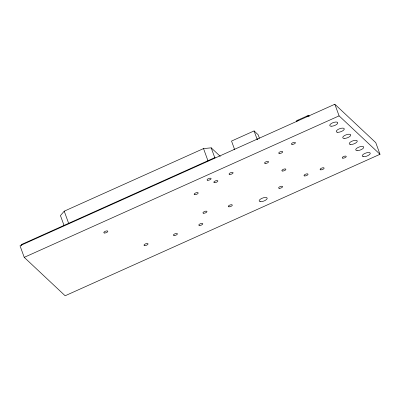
<?xml version="1.0" encoding="UTF-8"?>
<svg xmlns="http://www.w3.org/2000/svg" width="400" height="400" viewBox="0 0 400 400"><rect width="100%" height="100%" fill="white"/><g stroke="black" fill="none" stroke-linecap="round" stroke-linejoin="round"><path stroke-width="0.6" d="M220.285 156.375L211.195 147.84L203.52 148.585L64.225 211.18L60.445 215.58L64.125 225.69M259.435 138.26L258.165 134.77L254.075 130.93L231.535 141.06L234.5 149.2M309.32 116.13L308.5 115.365L296.48 120.765L296.88 121.855M215.205 157.465L21.385 244.56L21.785 245.67M296.99 120.96L298.115 120.455L297.985 120.09M308.26 115.895L307.13 116.4L307 116.04M334.85 104.24L20 245.72L24.23 257.35L65.15 295.76L380 154.28L375.77 142.65L334.85 104.24L339.085 115.87L380 154.28M233.975 149.7L234.73 149.365M257.265 139.24L258.015 138.9M24.23 257.35L339.085 115.87M308.5 115.365L308.9 116.455M254.075 130.93L257.25 139.65M211.195 147.84L214.875 157.955M203.52 148.585L208.02 160.945M64.225 211.18L68.72 223.54M194.845 194.66A2.125 0.81 -20 0 0 198.15 193.175A2.125 0.81 -20 0 0 195.52 193A2.125 0.81 -20 0 0 194.845 194.66M265.22 163.485A2.125 0.81 -20 0 0 268.525 162A2.125 0.81 -20 0 0 265.9 161.825A2.125 0.81 -20 0 0 265.22 163.485M199.465 225.485A2.125 0.81 -20 0 0 202.77 224A2.125 0.81 -20 0 0 200.145 223.83A2.125 0.81 -20 0 0 199.465 225.485M320.78 169.85A2.125 0.81 -20 0 0 324.085 168.365A2.125 0.81 -20 0 0 321.46 168.19A2.125 0.81 -20 0 0 320.78 169.85M279.27 188.33A2.125 0.81 -20 0 0 282.575 186.845A2.125 0.81 -20 0 0 279.95 186.675A2.125 0.81 -20 0 0 279.27 188.33M207.755 180.29A2.125 0.81 -20 0 0 211.06 178.805A2.125 0.81 -20 0 0 208.435 178.635A2.125 0.81 -20 0 0 207.755 180.29M104.49 233.005A2.125 0.81 -20 0 0 107.795 231.52A2.125 0.81 -20 0 0 105.165 231.35A2.125 0.81 -20 0 0 104.49 233.005M229.76 174.46A2.125 0.81 -20 0 0 233.065 172.975A2.125 0.81 -20 0 0 230.435 172.805A2.125 0.81 -20 0 0 229.76 174.46M214.515 182.665A2.125 0.81 -20 0 0 217.82 181.18A2.125 0.81 -20 0 0 215.19 181.005A2.125 0.81 -20 0 0 214.515 182.665M292.075 144.425A2.125 0.81 -20 0 0 295.38 142.94A2.125 0.81 -20 0 0 292.755 142.765A2.125 0.81 -20 0 0 292.075 144.425M342.91 158.17A2.125 0.81 -20 0 0 346.215 156.685A2.125 0.81 -20 0 0 343.59 156.515A2.125 0.81 -20 0 0 342.91 158.17M174.07 235.545A2.125 0.81 -20 0 0 177.375 234.06A2.125 0.81 -20 0 0 174.745 233.89A2.125 0.81 -20 0 0 174.07 235.545M144.7 245.59A2.125 0.81 -20 0 0 148.005 244.105A2.125 0.81 -20 0 0 145.375 243.93A2.125 0.81 -20 0 0 144.7 245.59M203.635 213.245A2.125 0.81 -20 0 0 206.94 211.76A2.125 0.81 -20 0 0 204.315 211.59A2.125 0.81 -20 0 0 203.635 213.245M279.39 153.51A2.125 0.81 -20 0 0 282.695 152.025A2.125 0.81 -20 0 0 280.07 151.855A2.125 0.81 -20 0 0 279.39 153.51M304.7 175.945A2.125 0.81 -20 0 0 308.005 174.46A2.125 0.81 -20 0 0 305.38 174.285A2.125 0.81 -20 0 0 304.7 175.945M282.535 171.03A2.125 0.81 -20 0 0 285.84 169.545A2.125 0.81 -20 0 0 283.215 169.37A2.125 0.81 -20 0 0 282.535 171.03M228.965 206.825A2.125 0.81 -20 0 0 232.27 205.335A2.125 0.81 -20 0 0 229.64 205.165A2.125 0.81 -20 0 0 228.965 206.825M363.58 156.7A4.25 1.62 -20 0 0 370.19 153.73A4.25 1.62 -20 0 0 364.94 153.385A4.25 1.62 -20 0 0 363.58 156.7M357.085 150.6A4.25 1.62 -20 0 0 363.695 147.63A4.25 1.62 -20 0 0 358.445 147.285A4.25 1.62 -20 0 0 357.085 150.6M350.595 144.505A4.25 1.62 -20 0 0 357.205 141.535A4.25 1.62 -20 0 0 351.95 141.19A4.25 1.62 -20 0 0 350.595 144.505M344.1 138.41A4.25 1.62 -20 0 0 350.71 135.435A4.25 1.62 -20 0 0 345.455 135.095A4.25 1.62 -20 0 0 344.1 138.41M337.605 132.31A4.25 1.62 -20 0 0 344.215 129.34A4.25 1.62 -20 0 0 338.96 128.995A4.25 1.62 -20 0 0 337.605 132.31M331.11 126.215A4.25 1.62 -20 0 0 337.72 123.245A4.25 1.62 -20 0 0 332.465 122.9A4.25 1.62 -20 0 0 331.11 126.215M260.52 201.66A4.25 1.62 -20 0 0 267.13 198.685A4.25 1.62 -20 0 0 261.875 198.345A4.25 1.62 -20 0 0 260.52 201.66"/></g></svg>
